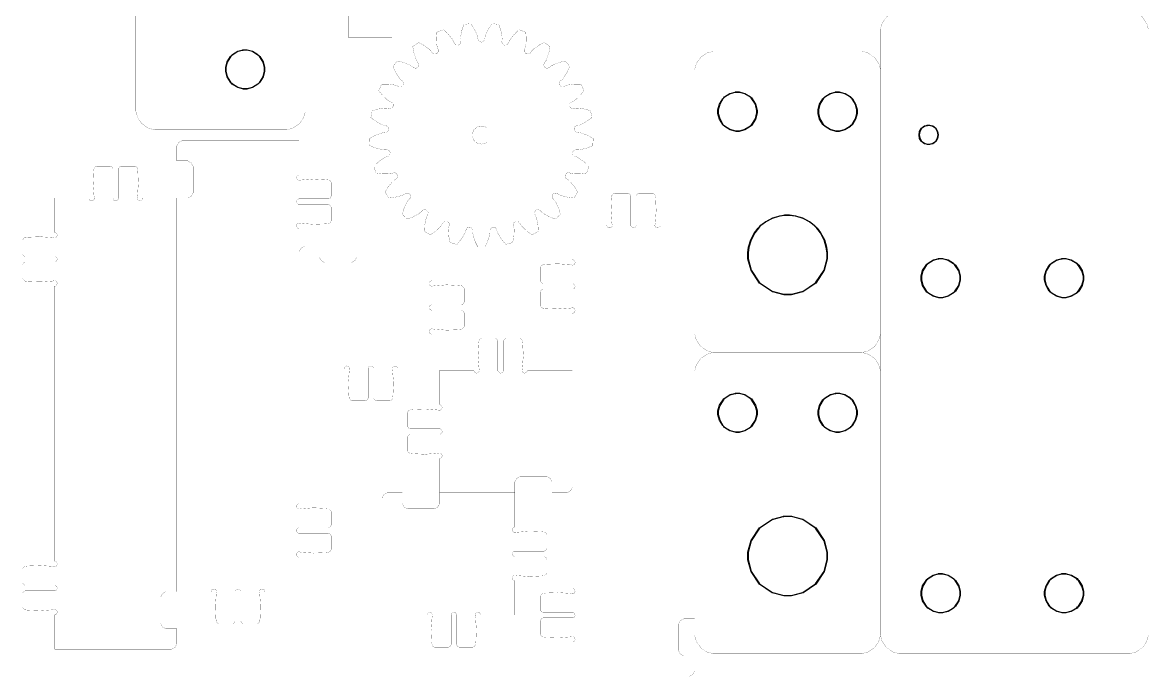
# Model space of a CAD drawing. Extents: x 0.1 to 59.9, y 0.1 to 11.9.
# Drawn here: x 52.92 to 59.83, y 0.1 to 4.11 of the extents above; entities that cross this region are included whole.
import ezdxf

# ---------------------------------------------------------------- set-up
doc = ezdxf.new("R2010")
doc.units = 0
doc.layers.add('L0D0_0', color=1, linetype='CONTINUOUS')

msp = doc.modelspace()

# ---------------------------------------------------------------- linework, layer by layer
at = {"layer": 'L0D0_0', "const_width": 0.001}
for points in [[(54.654, 4.821), (54.654, 3.574)], [(54.918, 4.015), (54.918, 4.224)], [(55.185, 4.015), (55.185, 4.224)], [(53.614, 4.197), (53.614, 3.574)], [(58.182, 4.051), (58.182, 4.064), (58.192, 4.1), (58.219, 4.14), (58.259, 4.167), (58.295, 4.176), (58.307, 4.176)], [(59.701, 4.176), (59.713, 4.176), (59.75, 4.167), (59.79, 4.14), (59.816, 4.1), (59.826, 4.064), (59.826, 4.051)], [(55.607, 3.992), (55.606, 4.007), (55.607, 4.022), (55.614, 4.059), (55.626, 4.095)], [(55.669, 4.1), (55.665, 4.1), (55.63, 4.095), (55.626, 4.095)], [(55.713, 4.005), (55.71, 4.02), (55.706, 4.035), (55.69, 4.068), (55.669, 4.1)], [(55.754, 4.005), (55.757, 4.02), (55.761, 4.035), (55.777, 4.068), (55.798, 4.1)], [(55.841, 4.095), (55.837, 4.095), (55.802, 4.1), (55.798, 4.1)], [(55.86, 3.992), (55.861, 4.007), (55.86, 4.022), (55.853, 4.059), (55.841, 4.095)], [(54.918, 4.015), (55.185, 4.015)], [(55.468, 3.942), (55.463, 3.956), (55.46, 3.972), (55.458, 4.009), (55.461, 4.047)], [(55.501, 4.063), (55.498, 4.061), (55.464, 4.048), (55.461, 4.047)], [(55.567, 3.981), (55.561, 3.995), (55.553, 4.008), (55.529, 4.037), (55.501, 4.063)], [(55.9, 3.981), (55.906, 3.995), (55.914, 4.008), (55.938, 4.037), (55.966, 4.063)], [(56.006, 4.047), (56.003, 4.048), (55.969, 4.061), (55.966, 4.063)], [(55.999, 3.942), (56.004, 3.956), (56.007, 3.972), (56.009, 4.009), (56.006, 4.047)], [(58.182, 4.051), (58.182, 0.362)], [(59.826, 4.051), (59.826, 0.362)], [(55.348, 3.984), (55.345, 3.982), (55.315, 3.961), (55.313, 3.959)], [(55.345, 3.859), (55.337, 3.872), (55.331, 3.886), (55.319, 3.922), (55.313, 3.959)], [(55.432, 3.922), (55.423, 3.934), (55.411, 3.945), (55.381, 3.967), (55.348, 3.984)], [(55.432, 3.922), (55.434, 3.919), (55.445, 3.913), (55.459, 3.915), (55.469, 3.926), (55.469, 3.939), (55.468, 3.942)], [(55.567, 3.981), (55.569, 3.978), (55.578, 3.969), (55.592, 3.968), (55.604, 3.976), (55.608, 3.988), (55.607, 3.992)], [(55.713, 4.005), (55.713, 4.001), (55.72, 3.991), (55.733, 3.986), (55.747, 3.991), (55.754, 4.001), (55.754, 4.005)], [(55.86, 3.992), (55.859, 3.988), (55.863, 3.976), (55.875, 3.968), (55.889, 3.969), (55.898, 3.978), (55.9, 3.981)], [(55.999, 3.942), (55.998, 3.939), (55.998, 3.926), (56.008, 3.915), (56.022, 3.913), (56.033, 3.919), (56.035, 3.922)], [(56.035, 3.922), (56.044, 3.934), (56.056, 3.945), (56.086, 3.967), (56.119, 3.984)], [(56.154, 3.959), (56.152, 3.961), (56.122, 3.982), (56.119, 3.984)], [(56.121, 3.859), (56.13, 3.872), (56.136, 3.886), (56.148, 3.922), (56.154, 3.959)], [(55.218, 3.871), (55.216, 3.868), (55.193, 3.84), (55.191, 3.837)], [(55.316, 3.832), (55.304, 3.841), (55.29, 3.848), (55.255, 3.862), (55.218, 3.871)], [(56.151, 3.832), (56.163, 3.841), (56.177, 3.848), (56.212, 3.862), (56.249, 3.871)], [(56.276, 3.837), (56.274, 3.84), (56.251, 3.868), (56.249, 3.871)], [(57.167, 3.93), (57.155, 3.93), (57.119, 3.92), (57.079, 3.893), (57.052, 3.854), (57.042, 3.817), (57.042, 3.805)], [(57.167, 3.93), (58.057, 3.93)], [(58.182, 3.805), (58.182, 3.817), (58.172, 3.854), (58.146, 3.893), (58.106, 3.92), (58.069, 3.93), (58.057, 3.93)], [(55.248, 3.749), (55.236, 3.759), (55.227, 3.771), (55.207, 3.803), (55.191, 3.837)], [(55.316, 3.832), (55.319, 3.829), (55.331, 3.826), (55.344, 3.831), (55.35, 3.844), (55.348, 3.857), (55.345, 3.859)], [(56.121, 3.859), (56.119, 3.857), (56.116, 3.844), (56.123, 3.831), (56.136, 3.826), (56.148, 3.829), (56.151, 3.832)], [(56.219, 3.749), (56.231, 3.759), (56.24, 3.771), (56.26, 3.803), (56.276, 3.837)], [(57.042, 3.805), (57.042, 2.208)], [(55.226, 3.715), (55.229, 3.713), (55.242, 3.713), (55.253, 3.722), (55.256, 3.736), (55.251, 3.747), (55.248, 3.749)], [(56.219, 3.749), (56.216, 3.747), (56.211, 3.736), (56.214, 3.722), (56.225, 3.713), (56.238, 3.713), (56.241, 3.715)], [(55.122, 3.728), (55.12, 3.725), (55.105, 3.692), (55.103, 3.689)], [(55.18, 3.618), (55.167, 3.625), (55.154, 3.634), (55.127, 3.66), (55.103, 3.689)], [(55.226, 3.715), (55.212, 3.72), (55.197, 3.724), (55.16, 3.729), (55.122, 3.728)], [(56.241, 3.715), (56.255, 3.72), (56.27, 3.724), (56.307, 3.729), (56.345, 3.728)], [(56.287, 3.618), (56.3, 3.625), (56.313, 3.634), (56.34, 3.66), (56.364, 3.689)], [(56.364, 3.689), (56.362, 3.692), (56.347, 3.725), (56.345, 3.728)], [(55.168, 3.579), (55.171, 3.578), (55.183, 3.581), (55.192, 3.592), (55.192, 3.607), (55.184, 3.616), (55.18, 3.618)], [(56.287, 3.618), (56.283, 3.616), (56.275, 3.607), (56.275, 3.592), (56.284, 3.581), (56.296, 3.578), (56.299, 3.579)], [(53.739, 3.449), (53.727, 3.449), (53.69, 3.459), (53.651, 3.486), (53.624, 3.526), (53.614, 3.562), (53.614, 3.574)], [(54.654, 3.574), (54.654, 3.562), (54.644, 3.526), (54.618, 3.486), (54.578, 3.459), (54.541, 3.449), (54.529, 3.449)], [(55.063, 3.566), (55.063, 3.563), (55.056, 3.527), (55.055, 3.524)], [(55.147, 3.474), (55.133, 3.477), (55.118, 3.483), (55.086, 3.501), (55.055, 3.524)], [(55.168, 3.579), (55.153, 3.581), (55.137, 3.581), (55.1, 3.576), (55.063, 3.566)], [(56.299, 3.579), (56.314, 3.581), (56.33, 3.581), (56.367, 3.576), (56.404, 3.566)], [(56.319, 3.474), (56.334, 3.477), (56.349, 3.483), (56.381, 3.501), (56.412, 3.524)], [(56.412, 3.524), (56.411, 3.527), (56.404, 3.563), (56.404, 3.566)], [(55.145, 3.433), (55.149, 3.433), (55.16, 3.439), (55.165, 3.452), (55.161, 3.466), (55.151, 3.473), (55.147, 3.474)], [(55.766, 3.462), (55.76, 3.466), (55.737, 3.472), (55.708, 3.466), (55.686, 3.447), (55.678, 3.424), (55.678, 3.417), (55.678, 3.409), (55.686, 3.386), (55.708, 3.367), (55.737, 3.361), (55.76, 3.367), (55.766, 3.371)], [(55.766, 3.371), (55.766, 3.462)], [(56.319, 3.474), (56.316, 3.473), (56.305, 3.466), (56.302, 3.452), (56.307, 3.439), (56.318, 3.433), (56.322, 3.433)], [(53.739, 3.449), (54.529, 3.449)], [(55.145, 3.433), (55.13, 3.431), (55.115, 3.427), (55.08, 3.414), (55.047, 3.395)], [(55.047, 3.395), (55.047, 3.391), (55.049, 3.355), (55.05, 3.352)], [(56.322, 3.433), (56.337, 3.431), (56.352, 3.427), (56.387, 3.414), (56.42, 3.395)], [(56.417, 3.352), (56.417, 3.355), (56.42, 3.391), (56.42, 3.395)], [(53.905, 3.383), (53.898, 3.383), (53.877, 3.371), (53.865, 3.35), (53.865, 3.343)], [(53.865, 3.258), (53.865, 3.343)], [(53.905, 3.383), (54.615, 3.383)], [(54.615, 3.172), (54.615, 3.383)], [(55.152, 3.326), (55.137, 3.326), (55.121, 3.328), (55.085, 3.337), (55.05, 3.352)], [(55.159, 3.286), (55.163, 3.287), (55.172, 3.296), (55.174, 3.31), (55.167, 3.322), (55.155, 3.327), (55.152, 3.326)], [(56.315, 3.326), (56.312, 3.327), (56.3, 3.322), (56.293, 3.31), (56.295, 3.296), (56.304, 3.287), (56.308, 3.286)], [(56.315, 3.326), (56.33, 3.326), (56.346, 3.328), (56.382, 3.337), (56.417, 3.352)], [(53.865, 3.258), (53.926, 3.258)], [(53.965, 3.218), (53.965, 3.225), (53.953, 3.246), (53.933, 3.258), (53.926, 3.258)], [(55.159, 3.286), (55.145, 3.281), (55.132, 3.273), (55.101, 3.251), (55.074, 3.225)], [(56.308, 3.286), (56.322, 3.281), (56.335, 3.273), (56.366, 3.251), (56.393, 3.225)], [(53.357, 3.209), (53.355, 3.194), (53.352, 3.119), (53.357, 3.044), (53.36, 3.03)], [(53.377, 3.226), (53.373, 3.226), (53.364, 3.222), (53.357, 3.212), (53.357, 3.209)], [(53.454, 3.226), (53.377, 3.226)], [(53.474, 3.207), (53.474, 3.21), (53.468, 3.221), (53.458, 3.226), (53.454, 3.226)], [(53.474, 3.03), (53.474, 3.207)], [(53.527, 3.226), (53.523, 3.226), (53.513, 3.221), (53.507, 3.21), (53.507, 3.207)], [(53.507, 3.03), (53.507, 3.207)], [(53.527, 3.226), (53.604, 3.226)], [(53.624, 3.209), (53.624, 3.212), (53.617, 3.222), (53.608, 3.226), (53.604, 3.226)], [(53.621, 3.03), (53.624, 3.044), (53.629, 3.119), (53.626, 3.194), (53.624, 3.209)], [(53.965, 3.069), (53.965, 3.218)], [(55.074, 3.225), (55.075, 3.222), (55.086, 3.187), (55.087, 3.184)], [(55.192, 3.184), (55.178, 3.181), (55.162, 3.179), (55.125, 3.179), (55.087, 3.184)], [(55.21, 3.148), (55.213, 3.149), (55.22, 3.16), (55.218, 3.174), (55.208, 3.184), (55.196, 3.186), (55.192, 3.184)], [(56.275, 3.184), (56.271, 3.186), (56.259, 3.184), (56.248, 3.174), (56.247, 3.16), (56.254, 3.149), (56.257, 3.148)], [(56.275, 3.184), (56.289, 3.181), (56.305, 3.179), (56.342, 3.179), (56.38, 3.184)], [(56.38, 3.184), (56.381, 3.187), (56.392, 3.222), (56.393, 3.225)], [(54.615, 3.172), (54.612, 3.172), (54.603, 3.167), (54.599, 3.155), (54.603, 3.144), (54.612, 3.139), (54.615, 3.139)], [(54.795, 3.141), (54.78, 3.143), (54.705, 3.147), (54.63, 3.141), (54.615, 3.139)], [(54.812, 3.122), (54.812, 3.125), (54.807, 3.135), (54.798, 3.141), (54.795, 3.141)], [(54.812, 3.044), (54.812, 3.122)], [(55.21, 3.148), (55.197, 3.139), (55.186, 3.128), (55.162, 3.099), (55.142, 3.067)], [(56.257, 3.148), (56.27, 3.139), (56.281, 3.128), (56.305, 3.099), (56.325, 3.067)], [(53.926, 3.03), (53.933, 3.03), (53.953, 3.041), (53.965, 3.062), (53.965, 3.069)], [(54.793, 3.025), (54.796, 3.025), (54.807, 3.03), (54.812, 3.041), (54.812, 3.044)], [(55.142, 3.067), (55.144, 3.064), (55.164, 3.033), (55.166, 3.03)], [(55.267, 3.057), (55.254, 3.05), (55.239, 3.044), (55.203, 3.035), (55.166, 3.03)], [(55.293, 3.026), (55.296, 3.028), (55.3, 3.04), (55.295, 3.054), (55.283, 3.061), (55.27, 3.059), (55.267, 3.057)], [(56.2, 3.057), (56.197, 3.059), (56.184, 3.061), (56.172, 3.054), (56.167, 3.04), (56.171, 3.028), (56.174, 3.026)], [(56.2, 3.057), (56.213, 3.05), (56.228, 3.044), (56.264, 3.035), (56.301, 3.03)], [(56.301, 3.03), (56.303, 3.033), (56.323, 3.064), (56.325, 3.067)], [(56.534, 3.043), (56.532, 3.028), (56.529, 2.953), (56.534, 2.878), (56.537, 2.863)], [(56.554, 3.06), (56.55, 3.06), (56.541, 3.055), (56.534, 3.045), (56.534, 3.043)], [(56.631, 3.06), (56.554, 3.06)], [(56.651, 3.04), (56.651, 3.044), (56.645, 3.054), (56.635, 3.06), (56.631, 3.06)], [(56.651, 2.863), (56.651, 3.04)], [(56.704, 3.06), (56.7, 3.06), (56.69, 3.054), (56.684, 3.044), (56.684, 3.04)], [(56.684, 2.863), (56.684, 3.04)], [(56.704, 3.06), (56.781, 3.06)], [(56.801, 3.043), (56.801, 3.045), (56.794, 3.055), (56.785, 3.06), (56.781, 3.06)], [(56.798, 2.863), (56.801, 2.878), (56.806, 2.953), (56.803, 3.028), (56.801, 3.043)], [(53.326, 3.03), (53.115, 3.03)], [(53.115, 3.03), (53.115, 2.819)], [(53.326, 3.03), (53.326, 3.026), (53.331, 3.017), (53.343, 3.013), (53.354, 3.017), (53.36, 3.026), (53.36, 3.03)], [(53.474, 3.03), (53.474, 3.026), (53.479, 3.017), (53.49, 3.013), (53.502, 3.017), (53.507, 3.026), (53.507, 3.03)], [(53.621, 3.03), (53.621, 3.026), (53.627, 3.017), (53.638, 3.013), (53.65, 3.017), (53.655, 3.026), (53.655, 3.03)], [(53.865, 3.03), (53.655, 3.03)], [(53.865, 0.617), (53.865, 3.03)], [(53.865, 3.03), (53.926, 3.03)], [(54.615, 3.025), (54.612, 3.025), (54.603, 3.019), (54.599, 3.008), (54.603, 2.996), (54.612, 2.991), (54.615, 2.991)], [(54.615, 3.025), (54.793, 3.025)], [(54.615, 2.991), (54.793, 2.991)], [(54.812, 2.971), (54.812, 2.975), (54.807, 2.985), (54.796, 2.991), (54.793, 2.991)], [(54.812, 2.971), (54.812, 2.894)], [(55.293, 3.026), (55.283, 3.014), (55.275, 3.001), (55.259, 2.967), (55.248, 2.931)], [(56.174, 3.026), (56.184, 3.014), (56.192, 3.001), (56.208, 2.967), (56.219, 2.931)], [(55.248, 2.931), (55.25, 2.928), (55.277, 2.904), (55.279, 2.901)], [(55.371, 2.952), (55.36, 2.942), (55.348, 2.933), (55.315, 2.915), (55.279, 2.901)], [(55.404, 2.929), (55.406, 2.932), (55.407, 2.944), (55.399, 2.956), (55.385, 2.96), (55.373, 2.955), (55.371, 2.952)], [(55.404, 2.929), (55.398, 2.915), (55.393, 2.9), (55.386, 2.863), (55.384, 2.826)], [(56.096, 2.952), (56.093, 2.955), (56.082, 2.96), (56.068, 2.956), (56.06, 2.944), (56.061, 2.932), (56.063, 2.929)], [(56.063, 2.929), (56.069, 2.915), (56.074, 2.9), (56.081, 2.863), (56.083, 2.826)], [(56.096, 2.952), (56.107, 2.942), (56.119, 2.933), (56.152, 2.915), (56.188, 2.901)], [(56.188, 2.901), (56.19, 2.904), (56.217, 2.928), (56.219, 2.931)], [(54.615, 2.877), (54.612, 2.877), (54.603, 2.872), (54.599, 2.86), (54.603, 2.849), (54.612, 2.843), (54.615, 2.843)], [(54.615, 2.877), (54.63, 2.875), (54.705, 2.869), (54.78, 2.872), (54.795, 2.874)], [(54.615, 1.156), (54.615, 2.843)], [(54.795, 2.874), (54.798, 2.875), (54.807, 2.881), (54.812, 2.891), (54.812, 2.894)], [(55.498, 2.877), (55.49, 2.864), (55.48, 2.852), (55.453, 2.827), (55.422, 2.805)], [(55.536, 2.862), (55.537, 2.865), (55.535, 2.878), (55.524, 2.887), (55.51, 2.888), (55.499, 2.88), (55.498, 2.877)], [(55.536, 2.862), (55.533, 2.847), (55.532, 2.831), (55.534, 2.794), (55.542, 2.757)], [(55.64, 2.835), (55.635, 2.821), (55.628, 2.807), (55.608, 2.775), (55.584, 2.746)], [(55.68, 2.83), (55.68, 2.834), (55.675, 2.845), (55.662, 2.852), (55.648, 2.849), (55.64, 2.839), (55.64, 2.835)], [(55.827, 2.835), (55.827, 2.839), (55.819, 2.849), (55.805, 2.852), (55.792, 2.845), (55.787, 2.834), (55.787, 2.83)], [(55.827, 2.835), (55.832, 2.821), (55.839, 2.807), (55.859, 2.775), (55.883, 2.746)], [(55.931, 2.862), (55.934, 2.847), (55.935, 2.831), (55.933, 2.794), (55.925, 2.757)], [(55.969, 2.877), (55.967, 2.88), (55.957, 2.888), (55.943, 2.887), (55.932, 2.878), (55.93, 2.865), (55.931, 2.862)], [(55.969, 2.877), (55.977, 2.864), (55.987, 2.852), (56.014, 2.827), (56.045, 2.805)], [(56.503, 2.863), (56.292, 2.863)], [(56.292, 2.863), (56.292, 2.653)], [(56.503, 2.863), (56.503, 2.86), (56.508, 2.851), (56.52, 2.847), (56.531, 2.851), (56.537, 2.86), (56.537, 2.863)], [(56.651, 2.863), (56.651, 2.86), (56.656, 2.851), (56.667, 2.847), (56.679, 2.851), (56.684, 2.86), (56.684, 2.863)], [(56.798, 2.863), (56.798, 2.86), (56.804, 2.851), (56.815, 2.847), (56.827, 2.851), (56.832, 2.86), (56.832, 2.863)], [(57.042, 2.863), (56.832, 2.863)], [(52.936, 2.788), (52.933, 2.788), (52.924, 2.782), (52.919, 2.772), (52.919, 2.769)], [(52.919, 2.691), (52.919, 2.769)], [(53.115, 2.785), (53.101, 2.788), (53.026, 2.793), (52.951, 2.79), (52.936, 2.788)], [(53.115, 2.785), (53.119, 2.785), (53.128, 2.791), (53.132, 2.802), (53.128, 2.814), (53.119, 2.819), (53.115, 2.819)], [(55.384, 2.826), (55.387, 2.824), (55.419, 2.806), (55.422, 2.805)], [(55.68, 2.83), (55.681, 2.815), (55.684, 2.8), (55.695, 2.764), (55.712, 2.73)], [(55.787, 2.83), (55.786, 2.815), (55.783, 2.8), (55.772, 2.764), (55.755, 2.73)], [(56.045, 2.805), (56.048, 2.806), (56.08, 2.824), (56.083, 2.826)], [(54.655, 2.734), (54.648, 2.734), (54.627, 2.722), (54.615, 2.701), (54.615, 2.694)], [(54.655, 2.734), (54.74, 2.734)], [(54.74, 2.734), (54.74, 2.674)], [(54.969, 2.734), (55.431, 2.734)], [(54.969, 2.734), (54.969, 2.674)], [(55.431, 2.523), (55.431, 2.734)], [(55.542, 2.757), (55.545, 2.756), (55.58, 2.747), (55.584, 2.746)], [(55.712, 2.73), (55.715, 2.73), (55.752, 2.73), (55.755, 2.73)], [(55.883, 2.746), (55.887, 2.747), (55.922, 2.756), (55.925, 2.757)], [(52.919, 2.691), (52.919, 2.688), (52.924, 2.677), (52.935, 2.671), (52.938, 2.671)], [(52.938, 2.638), (52.935, 2.638), (52.924, 2.632), (52.919, 2.622), (52.919, 2.618)], [(53.115, 2.671), (52.938, 2.671)], [(53.115, 2.638), (52.938, 2.638)], [(53.115, 2.638), (53.119, 2.638), (53.128, 2.643), (53.132, 2.655), (53.128, 2.666), (53.119, 2.671), (53.115, 2.671)], [(54.74, 2.674), (54.74, 2.667), (54.752, 2.646), (54.773, 2.634), (54.78, 2.634)], [(54.78, 2.634), (54.929, 2.634)], [(54.929, 2.634), (54.936, 2.634), (54.957, 2.646), (54.969, 2.667), (54.969, 2.674)], [(56.292, 2.619), (56.278, 2.622), (56.203, 2.627), (56.128, 2.624), (56.113, 2.622)], [(56.292, 2.619), (56.296, 2.619), (56.305, 2.624), (56.309, 2.636), (56.305, 2.647), (56.296, 2.653), (56.292, 2.653)], [(52.919, 2.618), (52.919, 2.541)], [(56.113, 2.622), (56.11, 2.621), (56.101, 2.615), (56.096, 2.605), (56.096, 2.602)], [(56.096, 2.525), (56.096, 2.602)], [(52.919, 2.541), (52.919, 2.537), (52.924, 2.528), (52.933, 2.521), (52.936, 2.521)], [(52.936, 2.521), (52.951, 2.519), (53.026, 2.516), (53.101, 2.521), (53.115, 2.524)], [(53.115, 2.49), (53.119, 2.49), (53.128, 2.496), (53.132, 2.507), (53.128, 2.519), (53.119, 2.524), (53.115, 2.524)], [(53.115, 2.49), (53.115, 0.803)], [(55.431, 2.523), (55.428, 2.523), (55.418, 2.518), (55.414, 2.506), (55.418, 2.495), (55.428, 2.49), (55.431, 2.49)], [(55.611, 2.492), (55.596, 2.494), (55.521, 2.498), (55.446, 2.492), (55.431, 2.49)], [(55.628, 2.473), (55.628, 2.476), (55.623, 2.486), (55.613, 2.492), (55.611, 2.492)], [(56.096, 2.525), (56.096, 2.521), (56.101, 2.511), (56.112, 2.505), (56.115, 2.505)], [(56.292, 2.505), (56.115, 2.505)], [(56.292, 2.472), (56.296, 2.472), (56.305, 2.477), (56.309, 2.488), (56.305, 2.5), (56.296, 2.505), (56.292, 2.505)], [(55.628, 2.395), (55.628, 2.473)], [(56.115, 2.472), (56.112, 2.472), (56.101, 2.466), (56.096, 2.455), (56.096, 2.452)], [(56.096, 2.452), (56.096, 2.374)], [(56.292, 2.472), (56.115, 2.472)], [(55.431, 2.376), (55.428, 2.376), (55.418, 2.37), (55.414, 2.359), (55.418, 2.347), (55.428, 2.342), (55.431, 2.342)], [(55.431, 2.376), (55.608, 2.376)], [(55.608, 2.376), (55.612, 2.376), (55.622, 2.381), (55.628, 2.392), (55.628, 2.395)], [(56.096, 2.374), (56.096, 2.371), (56.101, 2.361), (56.11, 2.355), (56.113, 2.355)], [(56.113, 2.355), (56.128, 2.353), (56.203, 2.35), (56.278, 2.355), (56.292, 2.357)], [(56.292, 2.324), (56.296, 2.324), (56.305, 2.329), (56.309, 2.341), (56.305, 2.352), (56.296, 2.357), (56.292, 2.357)], [(55.431, 2.342), (55.608, 2.342)], [(55.628, 2.322), (55.628, 2.326), (55.622, 2.336), (55.612, 2.342), (55.608, 2.342)], [(55.628, 2.322), (55.628, 2.245)], [(56.292, 2.324), (56.292, 0.637)], [(55.431, 2.228), (55.428, 2.228), (55.418, 2.223), (55.414, 2.211), (55.418, 2.2), (55.428, 2.194), (55.431, 2.194)], [(55.431, 2.228), (55.446, 2.226), (55.521, 2.22), (55.596, 2.223), (55.611, 2.225)], [(55.611, 2.225), (55.613, 2.226), (55.623, 2.232), (55.628, 2.242), (55.628, 2.245)], [(55.431, 1.984), (55.431, 2.194)], [(55.719, 2.153), (55.717, 2.138), (55.713, 2.063), (55.719, 1.988), (55.721, 1.973)], [(55.738, 2.17), (55.735, 2.17), (55.725, 2.165), (55.719, 2.155), (55.719, 2.153)], [(55.816, 2.17), (55.738, 2.17)], [(55.835, 2.15), (55.835, 2.154), (55.829, 2.164), (55.819, 2.17), (55.816, 2.17)], [(55.835, 1.973), (55.835, 2.15)], [(55.888, 2.17), (55.885, 2.17), (55.875, 2.164), (55.869, 2.154), (55.869, 2.15)], [(55.869, 1.973), (55.869, 2.15)], [(55.888, 2.17), (55.966, 2.17)], [(55.985, 2.153), (55.985, 2.155), (55.979, 2.165), (55.969, 2.17), (55.966, 2.17)], [(55.983, 1.973), (55.985, 1.988), (55.991, 2.063), (55.987, 2.138), (55.985, 2.153)], [(57.042, 2.208), (57.042, 2.196), (57.052, 2.16), (57.079, 2.12), (57.119, 2.093), (57.155, 2.083), (57.167, 2.083)], [(57.042, 2.208), (57.042, 1.958)], [(58.057, 2.083), (58.069, 2.083), (58.106, 2.093), (58.146, 2.12), (58.172, 2.16), (58.182, 2.196), (58.182, 2.208)], [(57.167, 2.083), (57.155, 2.083), (57.119, 2.073), (57.079, 2.047), (57.052, 2.007), (57.042, 1.97), (57.042, 1.958)], [(57.167, 2.083), (58.057, 2.083)], [(58.182, 1.958), (58.182, 1.97), (58.172, 2.007), (58.146, 2.047), (58.106, 2.073), (58.069, 2.083), (58.057, 2.083)], [(54.615, 1.984), (54.892, 1.984)], [(54.925, 1.984), (54.925, 1.987), (54.92, 1.996), (54.908, 2.001), (54.897, 1.996), (54.892, 1.987), (54.892, 1.984)], [(54.925, 1.984), (54.923, 1.969), (54.917, 1.894), (54.921, 1.819), (54.923, 1.804)], [(55.073, 1.984), (55.073, 1.987), (55.067, 1.996), (55.056, 2.001), (55.044, 1.996), (55.039, 1.987), (55.039, 1.984)], [(55.039, 1.984), (55.039, 1.807)], [(55.073, 1.984), (55.073, 1.807)], [(55.22, 1.984), (55.22, 1.987), (55.215, 1.996), (55.204, 2.001), (55.192, 1.996), (55.187, 1.987), (55.187, 1.984)], [(55.189, 1.804), (55.191, 1.819), (55.195, 1.894), (55.189, 1.969), (55.187, 1.984)], [(55.22, 1.984), (55.431, 1.984)], [(55.688, 1.973), (55.477, 1.973)], [(55.477, 1.973), (55.477, 1.763)], [(55.688, 1.973), (55.688, 1.97), (55.693, 1.961), (55.704, 1.956), (55.716, 1.961), (55.721, 1.97), (55.721, 1.973)], [(55.835, 1.973), (55.835, 1.97), (55.841, 1.961), (55.852, 1.956), (55.864, 1.961), (55.869, 1.97), (55.869, 1.973)], [(55.983, 1.973), (55.983, 1.97), (55.988, 1.961), (56, 1.956), (56.011, 1.961), (56.016, 1.97), (56.016, 1.973)], [(56.292, 1.973), (56.016, 1.973)], [(57.042, 1.958), (57.042, 0.362)], [(54.923, 1.804), (54.923, 1.802), (54.929, 1.792), (54.939, 1.787), (54.942, 1.787)], [(55.02, 1.787), (55.023, 1.787), (55.033, 1.793), (55.039, 1.803), (55.039, 1.807)], [(55.073, 1.807), (55.073, 1.803), (55.078, 1.793), (55.089, 1.787), (55.092, 1.787)], [(55.17, 1.787), (55.173, 1.787), (55.183, 1.792), (55.189, 1.802), (55.189, 1.804)], [(55.02, 1.787), (54.942, 1.787)], [(55.092, 1.787), (55.17, 1.787)], [(55.297, 1.732), (55.295, 1.731), (55.285, 1.725), (55.28, 1.715), (55.28, 1.712)], [(55.477, 1.729), (55.462, 1.731), (55.387, 1.737), (55.312, 1.734), (55.297, 1.732)], [(55.477, 1.729), (55.48, 1.729), (55.49, 1.734), (55.494, 1.746), (55.49, 1.757), (55.48, 1.763), (55.477, 1.763)], [(55.28, 1.635), (55.28, 1.712)], [(55.28, 1.635), (55.28, 1.631), (55.286, 1.621), (55.296, 1.615), (55.3, 1.615)], [(55.477, 1.615), (55.3, 1.615)], [(55.477, 1.581), (55.48, 1.581), (55.49, 1.587), (55.494, 1.598), (55.49, 1.61), (55.48, 1.615), (55.477, 1.615)], [(55.3, 1.581), (55.296, 1.581), (55.286, 1.576), (55.28, 1.565), (55.28, 1.562)], [(55.28, 1.562), (55.28, 1.484)], [(55.477, 1.581), (55.3, 1.581)], [(55.28, 1.484), (55.28, 1.481), (55.285, 1.471), (55.295, 1.465), (55.297, 1.465)], [(55.297, 1.465), (55.312, 1.463), (55.387, 1.459), (55.462, 1.465), (55.477, 1.467)], [(55.477, 1.434), (55.48, 1.434), (55.49, 1.439), (55.494, 1.451), (55.49, 1.462), (55.48, 1.467), (55.477, 1.467)], [(55.477, 1.434), (55.477, 1.223)], [(55.979, 1.323), (55.972, 1.323), (55.951, 1.311), (55.939, 1.29), (55.939, 1.283)], [(56.128, 1.323), (55.979, 1.323)], [(56.167, 1.283), (56.167, 1.29), (56.156, 1.311), (56.135, 1.323), (56.128, 1.323)], [(55.939, 1.223), (55.939, 1.283)], [(56.167, 1.223), (56.167, 1.283)], [(56.253, 1.223), (56.26, 1.223), (56.281, 1.235), (56.292, 1.256), (56.292, 1.263)], [(55.163, 1.223), (55.156, 1.223), (55.135, 1.212), (55.124, 1.191), (55.124, 1.184)], [(55.124, 0.473), (55.124, 1.184)], [(55.163, 1.223), (55.249, 1.223)], [(55.249, 1.223), (55.249, 1.163)], [(55.477, 1.223), (55.477, 1.163)], [(55.939, 1.223), (55.477, 1.223)], [(55.939, 1.013), (55.939, 1.223)], [(56.253, 1.223), (56.167, 1.223)], [(54.615, 1.156), (54.612, 1.156), (54.603, 1.151), (54.599, 1.139), (54.603, 1.128), (54.612, 1.123), (54.615, 1.123)], [(54.795, 1.125), (54.78, 1.127), (54.705, 1.131), (54.63, 1.125), (54.615, 1.123)], [(54.812, 1.106), (54.812, 1.109), (54.807, 1.119), (54.798, 1.125), (54.795, 1.125)], [(54.812, 1.028), (54.812, 1.106)], [(55.249, 1.163), (55.249, 1.156), (55.26, 1.135), (55.281, 1.124), (55.288, 1.124)], [(55.288, 1.124), (55.438, 1.124)], [(55.438, 1.124), (55.445, 1.124), (55.466, 1.135), (55.477, 1.156), (55.477, 1.163)], [(54.615, 1.009), (54.612, 1.009), (54.603, 1.003), (54.599, 0.992), (54.603, 0.98), (54.612, 0.975), (54.615, 0.975)], [(54.615, 1.009), (54.793, 1.009)], [(54.615, 0.975), (54.793, 0.975)], [(54.793, 1.009), (54.796, 1.009), (54.807, 1.014), (54.812, 1.025), (54.812, 1.028)], [(54.812, 0.955), (54.812, 0.959), (54.807, 0.969), (54.796, 0.975), (54.793, 0.975)], [(55.939, 1.013), (55.936, 1.013), (55.927, 1.007), (55.923, 0.996), (55.927, 0.984), (55.936, 0.979), (55.939, 0.979)], [(56.119, 0.982), (56.104, 0.984), (56.029, 0.987), (55.954, 0.981), (55.939, 0.979)], [(56.136, 0.962), (56.136, 0.965), (56.131, 0.975), (56.122, 0.981), (56.119, 0.982)], [(54.812, 0.955), (54.812, 0.878)], [(56.136, 0.885), (56.136, 0.962)], [(54.615, 0.861), (54.612, 0.861), (54.603, 0.856), (54.599, 0.844), (54.603, 0.833), (54.612, 0.827), (54.615, 0.827)], [(54.615, 0.861), (54.63, 0.858), (54.705, 0.853), (54.78, 0.856), (54.795, 0.858)], [(54.795, 0.858), (54.798, 0.859), (54.807, 0.865), (54.812, 0.875), (54.812, 0.878)], [(55.939, 0.865), (55.936, 0.865), (55.927, 0.86), (55.923, 0.848), (55.927, 0.837), (55.936, 0.831), (55.939, 0.831)], [(55.939, 0.865), (56.116, 0.865)], [(55.939, 0.831), (56.116, 0.831)], [(56.116, 0.865), (56.12, 0.865), (56.13, 0.871), (56.136, 0.881), (56.136, 0.885)], [(56.136, 0.812), (56.136, 0.815), (56.13, 0.826), (56.12, 0.831), (56.116, 0.831)], [(52.936, 0.772), (52.933, 0.772), (52.924, 0.766), (52.919, 0.756), (52.919, 0.752)], [(53.115, 0.769), (53.101, 0.772), (53.026, 0.777), (52.951, 0.774), (52.936, 0.772)], [(53.115, 0.769), (53.119, 0.769), (53.128, 0.775), (53.132, 0.786), (53.128, 0.798), (53.119, 0.803), (53.115, 0.803)], [(54.615, 0.617), (54.615, 0.827)], [(56.136, 0.812), (56.136, 0.734)], [(52.919, 0.675), (52.919, 0.752)], [(55.939, 0.717), (55.936, 0.717), (55.927, 0.712), (55.923, 0.701), (55.927, 0.689), (55.936, 0.684), (55.939, 0.684)], [(55.939, 0.717), (55.954, 0.715), (56.029, 0.709), (56.104, 0.713), (56.119, 0.715)], [(56.119, 0.715), (56.122, 0.715), (56.131, 0.721), (56.136, 0.731), (56.136, 0.734)], [(52.919, 0.675), (52.919, 0.672), (52.924, 0.661), (52.935, 0.655), (52.938, 0.655)], [(52.938, 0.622), (52.935, 0.622), (52.924, 0.616), (52.919, 0.606), (52.919, 0.602)], [(53.115, 0.655), (52.938, 0.655)], [(53.115, 0.622), (52.938, 0.622)], [(53.115, 0.622), (53.119, 0.622), (53.128, 0.627), (53.132, 0.639), (53.128, 0.65), (53.119, 0.655), (53.115, 0.655)], [(54.11, 0.617), (54.11, 0.62), (54.104, 0.629), (54.093, 0.633), (54.081, 0.629), (54.076, 0.62), (54.076, 0.617)], [(54.257, 0.617), (54.257, 0.62), (54.252, 0.629), (54.24, 0.633), (54.229, 0.629), (54.224, 0.62), (54.224, 0.617)], [(54.405, 0.617), (54.405, 0.62), (54.4, 0.629), (54.388, 0.633), (54.377, 0.629), (54.371, 0.62), (54.371, 0.617)], [(55.939, 0.473), (55.939, 0.684)], [(56.292, 0.603), (56.296, 0.603), (56.305, 0.608), (56.309, 0.62), (56.305, 0.631), (56.296, 0.637), (56.292, 0.637)], [(52.919, 0.602), (52.919, 0.525)], [(53.805, 0.617), (53.798, 0.617), (53.777, 0.605), (53.766, 0.584), (53.766, 0.577)], [(53.766, 0.577), (53.766, 0.428)], [(53.865, 0.617), (53.805, 0.617)], [(53.865, 0.617), (54.076, 0.617)], [(54.11, 0.617), (54.107, 0.602), (54.102, 0.527), (54.105, 0.452), (54.107, 0.437)], [(54.224, 0.617), (54.224, 0.44)], [(54.257, 0.617), (54.257, 0.44)], [(54.374, 0.437), (54.376, 0.452), (54.379, 0.527), (54.374, 0.602), (54.371, 0.617)], [(54.405, 0.617), (54.615, 0.617)], [(56.113, 0.606), (56.11, 0.605), (56.101, 0.599), (56.096, 0.589), (56.096, 0.586)], [(56.096, 0.509), (56.096, 0.586)], [(56.292, 0.603), (56.278, 0.606), (56.203, 0.611), (56.128, 0.608), (56.113, 0.606)], [(58.182, 0.566), (58.182, 0.362)], [(52.919, 0.525), (52.919, 0.521), (52.924, 0.512), (52.933, 0.505), (52.936, 0.505)], [(52.936, 0.505), (52.951, 0.503), (53.026, 0.5), (53.101, 0.505), (53.115, 0.508)], [(53.115, 0.474), (53.119, 0.474), (53.128, 0.479), (53.132, 0.491), (53.128, 0.502), (53.119, 0.508), (53.115, 0.508)], [(55.433, 0.473), (55.433, 0.476), (55.428, 0.486), (55.417, 0.49), (55.405, 0.486), (55.4, 0.476), (55.4, 0.473)], [(55.581, 0.473), (55.581, 0.476), (55.576, 0.486), (55.564, 0.49), (55.553, 0.486), (55.548, 0.476), (55.548, 0.473)], [(55.729, 0.473), (55.729, 0.476), (55.723, 0.486), (55.712, 0.49), (55.7, 0.486), (55.695, 0.476), (55.695, 0.473)], [(56.096, 0.509), (56.096, 0.505), (56.101, 0.495), (56.112, 0.489), (56.115, 0.489)], [(56.292, 0.489), (56.115, 0.489)], [(56.292, 0.456), (56.296, 0.456), (56.305, 0.461), (56.309, 0.472), (56.305, 0.484), (56.296, 0.489), (56.292, 0.489)], [(53.115, 0.474), (53.115, 0.264)], [(53.766, 0.428), (53.766, 0.421), (53.777, 0.4), (53.798, 0.389), (53.805, 0.389)], [(54.107, 0.437), (54.107, 0.435), (54.114, 0.425), (54.123, 0.42), (54.127, 0.42)], [(54.204, 0.42), (54.127, 0.42)], [(54.204, 0.42), (54.208, 0.42), (54.218, 0.426), (54.224, 0.436), (54.224, 0.44)], [(54.257, 0.44), (54.257, 0.436), (54.263, 0.426), (54.273, 0.42), (54.277, 0.42)], [(54.277, 0.42), (54.354, 0.42)], [(54.354, 0.42), (54.358, 0.42), (54.367, 0.425), (54.374, 0.435), (54.374, 0.437)], [(55.124, 0.473), (55.4, 0.473)], [(55.433, 0.473), (55.431, 0.458), (55.426, 0.383), (55.429, 0.308), (55.431, 0.293)], [(55.548, 0.473), (55.548, 0.296)], [(55.581, 0.473), (55.581, 0.296)], [(55.698, 0.293), (55.7, 0.308), (55.703, 0.383), (55.698, 0.458), (55.695, 0.473)], [(55.729, 0.473), (55.939, 0.473)], [(56.115, 0.456), (56.112, 0.456), (56.101, 0.45), (56.096, 0.439), (56.096, 0.436)], [(56.096, 0.436), (56.096, 0.358)], [(56.292, 0.456), (56.115, 0.456)], [(56.982, 0.45), (56.975, 0.45), (56.954, 0.439), (56.943, 0.418), (56.943, 0.411)], [(57.042, 0.45), (56.982, 0.45)], [(53.865, 0.389), (53.805, 0.389)], [(53.865, 0.389), (53.865, 0.303)], [(56.096, 0.358), (56.096, 0.355), (56.101, 0.345), (56.11, 0.339), (56.113, 0.339)], [(56.943, 0.411), (56.943, 0.262)], [(57.042, 0.362), (57.042, 0.349), (57.052, 0.313), (57.079, 0.273), (57.119, 0.246), (57.155, 0.237), (57.167, 0.237)], [(58.057, 0.237), (58.069, 0.237), (58.106, 0.246), (58.146, 0.273), (58.172, 0.313), (58.182, 0.349), (58.182, 0.362)], [(58.307, 0.237), (58.295, 0.237), (58.259, 0.246), (58.219, 0.273), (58.192, 0.313), (58.182, 0.349), (58.182, 0.362)], [(59.826, 0.362), (59.826, 0.349), (59.816, 0.313), (59.79, 0.273), (59.75, 0.246), (59.713, 0.237), (59.701, 0.237)], [(53.826, 0.264), (53.833, 0.264), (53.854, 0.275), (53.865, 0.296), (53.865, 0.303)], [(55.431, 0.293), (55.431, 0.291), (55.437, 0.281), (55.447, 0.276), (55.45, 0.276)], [(55.528, 0.276), (55.45, 0.276)], [(55.528, 0.276), (55.531, 0.276), (55.542, 0.282), (55.548, 0.292), (55.548, 0.296)], [(55.581, 0.296), (55.581, 0.292), (55.587, 0.282), (55.597, 0.276), (55.601, 0.276)], [(55.601, 0.276), (55.678, 0.276)], [(55.678, 0.276), (55.681, 0.276), (55.691, 0.281), (55.697, 0.291), (55.698, 0.293)], [(56.113, 0.339), (56.128, 0.337), (56.203, 0.334), (56.278, 0.339), (56.292, 0.341)], [(56.292, 0.308), (56.296, 0.308), (56.305, 0.313), (56.309, 0.325), (56.305, 0.336), (56.296, 0.341), (56.292, 0.341)], [(56.292, 0.308), (56.292, 0.097)], [(53.826, 0.264), (53.115, 0.264)], [(56.943, 0.262), (56.943, 0.255), (56.954, 0.234), (56.975, 0.222), (56.982, 0.222)], [(57.042, 0.222), (56.982, 0.222)], [(57.042, 0.222), (57.042, 0.137)], [(57.167, 0.237), (58.057, 0.237)], [(59.701, 0.237), (58.307, 0.237)], [(57.003, 0.097), (56.292, 0.097)], [(57.003, 0.097), (57.01, 0.097), (57.031, 0.109), (57.042, 0.13), (57.042, 0.137)]]:
    msp.add_lwpolyline(points, dxfattribs=at)
at = {"layer": 'L0D0_0'}
for points in [[(54.273, 3.699), (54.239, 3.709), (54.205, 3.729), (54.194, 3.74), (54.174, 3.773), (54.165, 3.808), (54.165, 3.831), (54.174, 3.865), (54.194, 3.898), (54.205, 3.909), (54.239, 3.93), (54.269, 3.938), (54.273, 3.938), (54.24, 3.929), (54.206, 3.908), (54.195, 3.897), (54.175, 3.864), (54.166, 3.831), (54.166, 3.808), (54.175, 3.774), (54.195, 3.741), (54.206, 3.73), (54.24, 3.71), (54.273, 3.7), (54.296, 3.7), (54.329, 3.71), (54.362, 3.73), (54.368, 3.735), (54.374, 3.741), (54.394, 3.774), (54.403, 3.808), (54.403, 3.831), (54.394, 3.864), (54.374, 3.897), (54.368, 3.903), (54.362, 3.908), (54.329, 3.929), (54.296, 3.938), (54.269, 3.938), (54.273, 3.939), (54.296, 3.939), (54.33, 3.93), (54.363, 3.909), (54.369, 3.904), (54.375, 3.898), (54.395, 3.865), (54.404, 3.831), (54.404, 3.808), (54.395, 3.773), (54.375, 3.74), (54.369, 3.734), (54.363, 3.729), (54.33, 3.709), (54.296, 3.699)], [(57.294, 3.44), (57.259, 3.45), (57.226, 3.47), (57.215, 3.481), (57.195, 3.514), (57.185, 3.549), (57.185, 3.572), (57.195, 3.606), (57.215, 3.639), (57.221, 3.645), (57.226, 3.651), (57.259, 3.671), (57.29, 3.679), (57.294, 3.679), (57.26, 3.67), (57.227, 3.65), (57.222, 3.644), (57.216, 3.638), (57.196, 3.605), (57.186, 3.572), (57.186, 3.549), (57.196, 3.515), (57.216, 3.482), (57.227, 3.471), (57.26, 3.451), (57.294, 3.441), (57.317, 3.441), (57.35, 3.451), (57.383, 3.471), (57.389, 3.476), (57.394, 3.482), (57.415, 3.515), (57.424, 3.552), (57.424, 3.568), (57.415, 3.605), (57.394, 3.638), (57.389, 3.644), (57.383, 3.65), (57.35, 3.67), (57.317, 3.679), (57.29, 3.679), (57.294, 3.68), (57.317, 3.68), (57.351, 3.671), (57.384, 3.651), (57.39, 3.645), (57.395, 3.639), (57.416, 3.606), (57.425, 3.568), (57.425, 3.552), (57.416, 3.514), (57.395, 3.481), (57.39, 3.475), (57.384, 3.47), (57.351, 3.45), (57.317, 3.44)], [(57.908, 3.44), (57.874, 3.45), (57.841, 3.47), (57.835, 3.476), (57.829, 3.481), (57.809, 3.514), (57.8, 3.549), (57.8, 3.572), (57.809, 3.606), (57.829, 3.639), (57.841, 3.651), (57.874, 3.671), (57.904, 3.679), (57.908, 3.679), (57.875, 3.67), (57.842, 3.65), (57.83, 3.638), (57.81, 3.605), (57.801, 3.572), (57.801, 3.549), (57.81, 3.515), (57.83, 3.482), (57.836, 3.477), (57.842, 3.471), (57.875, 3.451), (57.908, 3.441), (57.931, 3.441), (57.964, 3.451), (57.998, 3.471), (58.003, 3.477), (58.009, 3.482), (58.029, 3.515), (58.038, 3.549), (58.038, 3.572), (58.029, 3.605), (58.009, 3.638), (58.003, 3.644), (57.998, 3.65), (57.964, 3.67), (57.931, 3.679), (57.904, 3.679), (57.908, 3.68), (57.931, 3.68), (57.965, 3.671), (57.999, 3.651), (58.004, 3.645), (58.01, 3.639), (58.03, 3.606), (58.039, 3.572), (58.039, 3.549), (58.03, 3.514), (58.01, 3.481), (58.004, 3.476), (57.999, 3.47), (57.965, 3.45), (57.931, 3.44)], [(58.471, 3.359), (58.452, 3.364), (58.433, 3.377), (58.422, 3.396), (58.419, 3.418), (58.422, 3.439), (58.433, 3.458), (58.452, 3.472), (58.467, 3.476), (58.471, 3.476), (58.453, 3.471), (58.434, 3.457), (58.423, 3.438), (58.42, 3.418), (58.423, 3.397), (58.434, 3.378), (58.453, 3.365), (58.471, 3.36), (58.484, 3.36), (58.503, 3.365), (58.521, 3.378), (58.532, 3.397), (58.536, 3.418), (58.532, 3.438), (58.521, 3.457), (58.503, 3.471), (58.484, 3.476), (58.467, 3.476), (58.471, 3.477), (58.484, 3.477), (58.504, 3.472), (58.522, 3.458), (58.533, 3.439), (58.537, 3.418), (58.533, 3.396), (58.522, 3.377), (58.504, 3.364), (58.484, 3.359)], [(57.589, 2.438), (57.518, 2.457), (57.44, 2.509), (57.388, 2.587), (57.369, 2.658), (57.369, 2.694), (57.373, 2.729), (57.387, 2.775), (57.41, 2.817), (57.432, 2.846), (57.44, 2.854), (57.448, 2.863), (57.477, 2.885), (57.519, 2.907), (57.565, 2.921), (57.593, 2.925), (57.6, 2.925), (57.565, 2.92), (57.519, 2.906), (57.478, 2.884), (57.449, 2.862), (57.441, 2.853), (57.433, 2.845), (57.411, 2.816), (57.388, 2.775), (57.374, 2.729), (57.37, 2.694), (57.37, 2.658), (57.389, 2.588), (57.441, 2.51), (57.519, 2.458), (57.589, 2.439), (57.636, 2.439), (57.706, 2.458), (57.784, 2.51), (57.836, 2.588), (57.855, 2.658), (57.855, 2.694), (57.85, 2.729), (57.837, 2.775), (57.814, 2.816), (57.792, 2.845), (57.775, 2.862), (57.747, 2.884), (57.706, 2.906), (57.66, 2.92), (57.624, 2.925), (57.593, 2.925), (57.6, 2.926), (57.624, 2.926), (57.66, 2.921), (57.706, 2.907), (57.748, 2.885), (57.776, 2.863), (57.793, 2.846), (57.815, 2.817), (57.838, 2.775), (57.851, 2.729), (57.856, 2.694), (57.856, 2.658), (57.837, 2.587), (57.785, 2.509), (57.707, 2.457), (57.636, 2.438)], [(58.541, 2.419), (58.506, 2.429), (58.473, 2.449), (58.467, 2.454), (58.462, 2.46), (58.441, 2.493), (58.432, 2.528), (58.432, 2.551), (58.441, 2.585), (58.462, 2.618), (58.467, 2.624), (58.473, 2.629), (58.506, 2.65), (58.537, 2.658), (58.541, 2.658), (58.507, 2.649), (58.474, 2.628), (58.468, 2.623), (58.463, 2.617), (58.442, 2.584), (58.433, 2.551), (58.433, 2.528), (58.442, 2.494), (58.463, 2.461), (58.468, 2.455), (58.474, 2.45), (58.507, 2.43), (58.541, 2.42), (58.563, 2.42), (58.597, 2.43), (58.63, 2.45), (58.636, 2.455), (58.641, 2.461), (58.662, 2.494), (58.671, 2.528), (58.671, 2.551), (58.662, 2.584), (58.641, 2.617), (58.636, 2.623), (58.63, 2.628), (58.597, 2.649), (58.563, 2.658), (58.537, 2.658), (58.541, 2.659), (58.563, 2.659), (58.598, 2.65), (58.631, 2.629), (58.637, 2.624), (58.642, 2.618), (58.663, 2.585), (58.672, 2.551), (58.672, 2.528), (58.663, 2.493), (58.642, 2.46), (58.637, 2.454), (58.631, 2.449), (58.598, 2.429), (58.563, 2.419)], [(59.297, 2.419), (59.263, 2.429), (59.23, 2.449), (59.224, 2.454), (59.218, 2.46), (59.198, 2.493), (59.189, 2.528), (59.189, 2.551), (59.198, 2.585), (59.218, 2.618), (59.224, 2.624), (59.23, 2.629), (59.263, 2.65), (59.293, 2.658), (59.297, 2.658), (59.264, 2.649), (59.231, 2.628), (59.225, 2.623), (59.219, 2.617), (59.199, 2.584), (59.19, 2.551), (59.19, 2.528), (59.199, 2.494), (59.219, 2.461), (59.225, 2.455), (59.231, 2.45), (59.264, 2.43), (59.297, 2.42), (59.32, 2.42), (59.353, 2.43), (59.387, 2.45), (59.398, 2.461), (59.418, 2.494), (59.427, 2.528), (59.427, 2.551), (59.418, 2.584), (59.398, 2.617), (59.387, 2.628), (59.353, 2.649), (59.32, 2.658), (59.293, 2.658), (59.297, 2.659), (59.32, 2.659), (59.354, 2.65), (59.388, 2.629), (59.399, 2.618), (59.419, 2.585), (59.428, 2.551), (59.428, 2.528), (59.419, 2.493), (59.399, 2.46), (59.388, 2.449), (59.354, 2.429), (59.32, 2.419)], [(57.294, 1.594), (57.259, 1.603), (57.226, 1.623), (57.221, 1.629), (57.215, 1.635), (57.195, 1.668), (57.185, 1.702), (57.185, 1.725), (57.195, 1.76), (57.221, 1.798), (57.259, 1.824), (57.29, 1.832), (57.294, 1.832), (57.26, 1.823), (57.222, 1.797), (57.196, 1.759), (57.186, 1.725), (57.186, 1.702), (57.196, 1.669), (57.216, 1.636), (57.222, 1.63), (57.227, 1.624), (57.26, 1.604), (57.294, 1.595), (57.317, 1.595), (57.35, 1.604), (57.383, 1.624), (57.389, 1.63), (57.394, 1.636), (57.415, 1.669), (57.424, 1.702), (57.424, 1.725), (57.414, 1.759), (57.389, 1.797), (57.351, 1.823), (57.317, 1.832), (57.29, 1.832), (57.294, 1.833), (57.317, 1.833), (57.352, 1.824), (57.39, 1.798), (57.415, 1.76), (57.425, 1.725), (57.425, 1.702), (57.416, 1.668), (57.395, 1.635), (57.39, 1.629), (57.384, 1.623), (57.351, 1.603), (57.317, 1.594)], [(57.908, 1.594), (57.874, 1.603), (57.841, 1.623), (57.829, 1.635), (57.809, 1.668), (57.8, 1.702), (57.8, 1.725), (57.809, 1.759), (57.829, 1.793), (57.835, 1.798), (57.841, 1.804), (57.874, 1.824), (57.904, 1.832), (57.908, 1.832), (57.875, 1.823), (57.842, 1.803), (57.836, 1.797), (57.83, 1.792), (57.81, 1.758), (57.801, 1.725), (57.801, 1.702), (57.81, 1.669), (57.83, 1.636), (57.842, 1.624), (57.875, 1.604), (57.908, 1.595), (57.931, 1.595), (57.964, 1.604), (57.998, 1.624), (58.003, 1.63), (58.009, 1.636), (58.029, 1.669), (58.038, 1.702), (58.038, 1.725), (58.029, 1.758), (58.009, 1.792), (58.003, 1.797), (57.998, 1.803), (57.964, 1.823), (57.931, 1.832), (57.904, 1.832), (57.908, 1.833), (57.931, 1.833), (57.965, 1.824), (57.999, 1.804), (58.004, 1.798), (58.01, 1.793), (58.03, 1.759), (58.039, 1.725), (58.039, 1.702), (58.03, 1.668), (58.01, 1.635), (58.004, 1.629), (57.999, 1.623), (57.965, 1.603), (57.931, 1.594)], [(57.589, 0.591), (57.518, 0.61), (57.44, 0.663), (57.388, 0.74), (57.369, 0.811), (57.369, 0.859), (57.388, 0.93), (57.44, 1.007), (57.518, 1.06), (57.585, 1.078), (57.589, 1.078), (57.519, 1.059), (57.441, 1.006), (57.389, 0.929), (57.37, 0.859), (57.37, 0.811), (57.389, 0.741), (57.441, 0.664), (57.519, 0.611), (57.589, 0.592), (57.636, 0.592), (57.706, 0.611), (57.784, 0.664), (57.836, 0.741), (57.855, 0.811), (57.855, 0.859), (57.836, 0.929), (57.784, 1.006), (57.706, 1.059), (57.636, 1.078), (57.585, 1.078), (57.589, 1.079), (57.636, 1.079), (57.707, 1.06), (57.785, 1.007), (57.837, 0.93), (57.856, 0.859), (57.856, 0.811), (57.837, 0.74), (57.785, 0.663), (57.707, 0.61), (57.636, 0.591)], [(58.541, 0.487), (58.506, 0.496), (58.473, 0.516), (58.462, 0.527), (58.441, 0.56), (58.432, 0.595), (58.432, 0.618), (58.441, 0.652), (58.462, 0.685), (58.467, 0.691), (58.473, 0.697), (58.506, 0.717), (58.537, 0.725), (58.541, 0.725), (58.507, 0.716), (58.474, 0.696), (58.468, 0.69), (58.463, 0.684), (58.442, 0.651), (58.433, 0.618), (58.433, 0.595), (58.442, 0.561), (58.463, 0.528), (58.474, 0.517), (58.507, 0.497), (58.541, 0.488), (58.563, 0.488), (58.597, 0.497), (58.63, 0.517), (58.641, 0.528), (58.662, 0.561), (58.671, 0.595), (58.671, 0.618), (58.662, 0.651), (58.641, 0.684), (58.636, 0.69), (58.63, 0.696), (58.597, 0.716), (58.563, 0.725), (58.537, 0.725), (58.541, 0.726), (58.563, 0.726), (58.598, 0.717), (58.631, 0.697), (58.637, 0.691), (58.642, 0.685), (58.663, 0.652), (58.672, 0.618), (58.672, 0.595), (58.663, 0.56), (58.642, 0.527), (58.631, 0.516), (58.598, 0.496), (58.563, 0.487)], [(59.297, 0.487), (59.263, 0.496), (59.23, 0.516), (59.224, 0.522), (59.218, 0.527), (59.198, 0.56), (59.189, 0.595), (59.189, 0.618), (59.198, 0.652), (59.218, 0.685), (59.23, 0.697), (59.263, 0.717), (59.293, 0.725), (59.297, 0.725), (59.264, 0.716), (59.231, 0.696), (59.219, 0.684), (59.199, 0.651), (59.19, 0.618), (59.19, 0.595), (59.199, 0.561), (59.219, 0.528), (59.225, 0.523), (59.231, 0.517), (59.264, 0.497), (59.297, 0.488), (59.32, 0.488), (59.353, 0.497), (59.387, 0.517), (59.392, 0.523), (59.398, 0.528), (59.418, 0.561), (59.427, 0.595), (59.427, 0.618), (59.418, 0.651), (59.398, 0.684), (59.392, 0.69), (59.387, 0.696), (59.353, 0.716), (59.32, 0.725), (59.293, 0.725), (59.297, 0.726), (59.32, 0.726), (59.354, 0.717), (59.388, 0.697), (59.393, 0.691), (59.399, 0.685), (59.419, 0.652), (59.428, 0.618), (59.428, 0.595), (59.419, 0.56), (59.399, 0.527), (59.393, 0.522), (59.388, 0.516), (59.354, 0.496), (59.32, 0.487)]]:
    msp.add_lwpolyline(points, close=True, dxfattribs=at)

doc.saveas('drawing.dxf')
